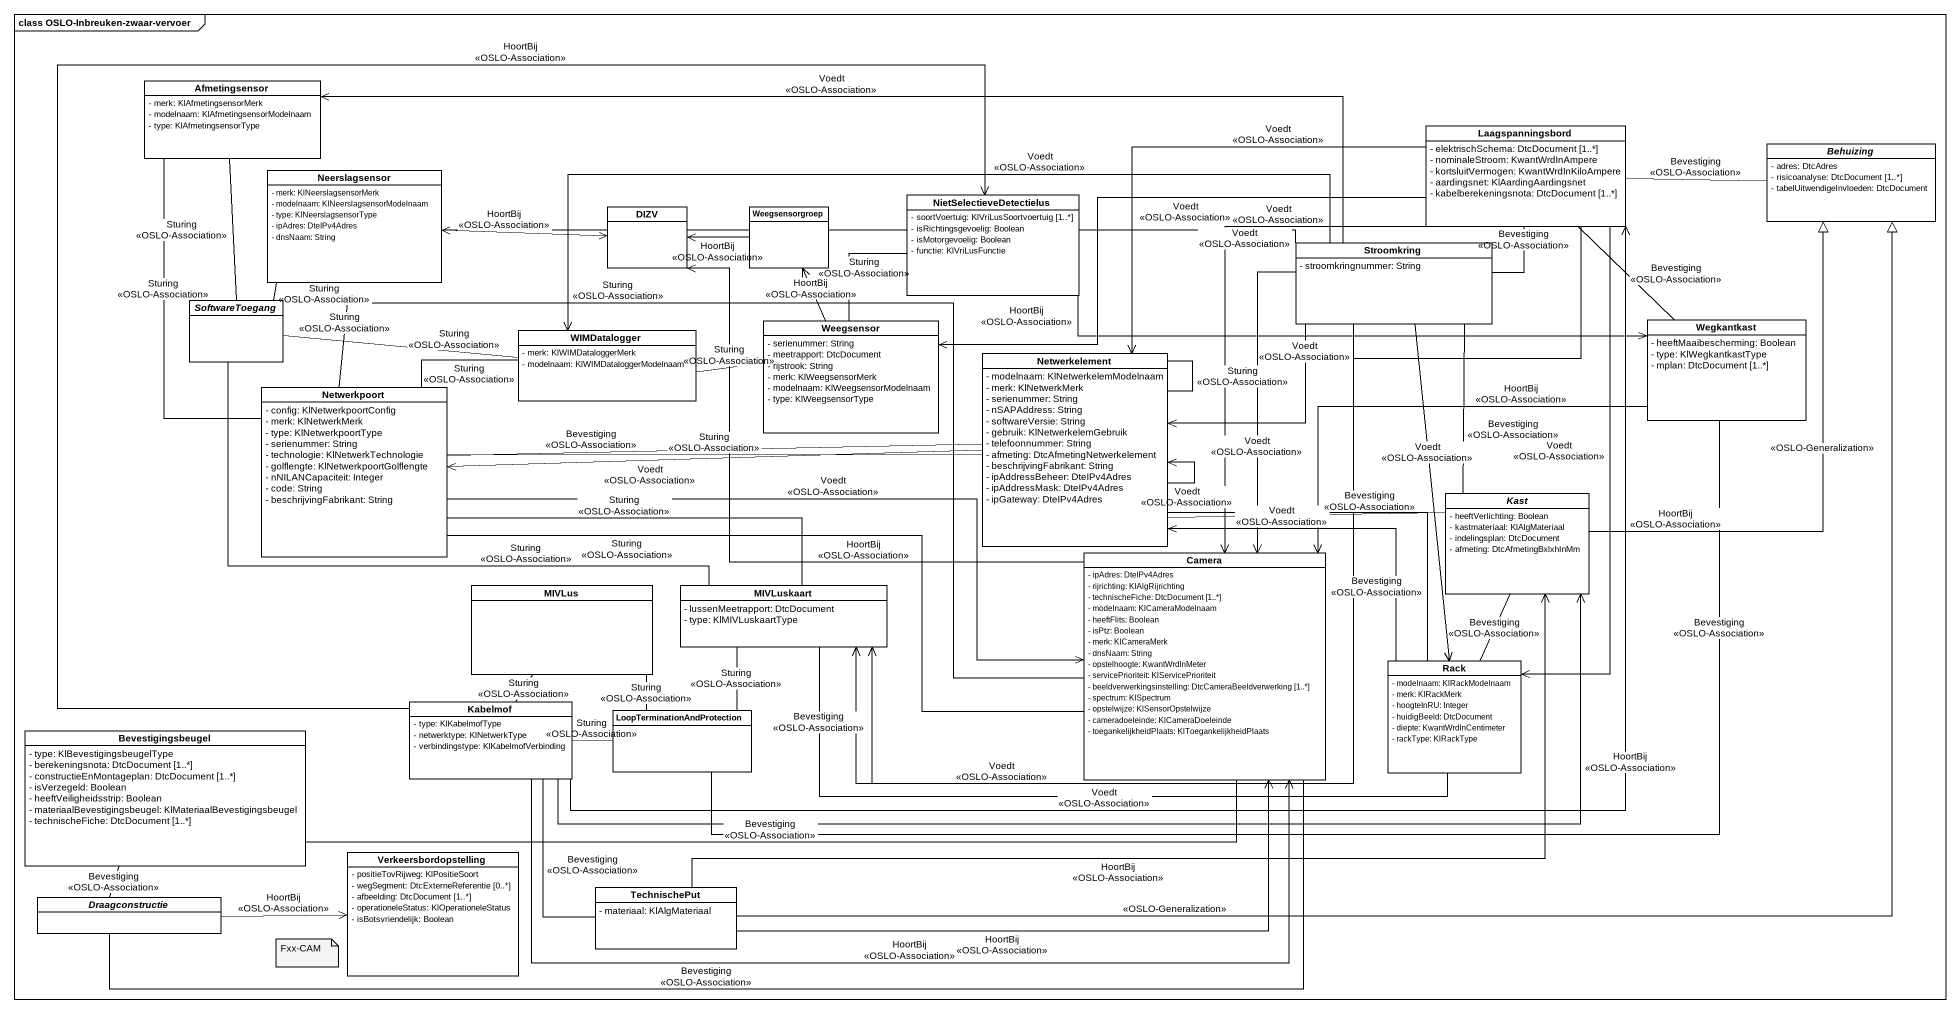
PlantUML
@startuml
mainframe class OSLO-Inbreuken-zwaar-vervoer
hide circle
hide empty members
skinparam classAttributeIconSize 0
class Afmetingsensor #FFFFFF {
  - merk: KlAfmetingsensorMerk
  - modelnaam: KlAfmetingsensorModelnaam
  - type: KlAfmetingsensorType
}
class Laagspanningsbord #FFFFFF {
  - elektrischSchema: DtcDocument [1..*]
  - nominaleStroom: KwantWrdInAmpere
  - kortsluitVermogen: KwantWrdInKiloAmpere
  - aardingsnet: KlAardingAardingsnet
  - kabelberekeningsnota: DtcDocument [1..*]
}
abstract class Behuizing #FFFFFF {
  - adres: DtcAdres
  - risicoanalyse: DtcDocument [1..*]
  - tabelUitwendigeInvloeden: DtcDocument
}
class Neerslagsensor #FFFFFF {
  - merk: KlNeerslagsensorMerk
  - modelnaam: KlNeerslagsensorModelnaam
  - type: KlNeerslagsensorType
  - ipAdres: DteIPv4Adres
  - dnsNaam: String
}
class DIZV #FFFFFF
class Weegsensorgroep #FFFFFF
class NietSelectieveDetectielus #FFFFFF {
  - soortVoertuig: KlVriLusSoortvoertuig [1..*]
  - isRichtingsgevoelig: Boolean
  - isMotorgevoelig: Boolean
  - functie: KlVriLusFunctie
}
class Stroomkring #FFFFFF {
  - stroomkringnummer: String
}
abstract class SoftwareToegang #FFFFFF
class WIMDatalogger #FFFFFF {
  - merk: KlWIMDataloggerMerk
  - modelnaam: KlWIMDataloggerModelnaam
}
class Weegsensor #FFFFFF {
  - serienummer: String
  - meetrapport: DtcDocument
  - rijstrook: String
  - merk: KlWeegsensorMerk
  - modelnaam: KlWeegsensorModelnaam
  - type: KlWeegsensorType
}
class Wegkantkast #FFFFFF {
  - heeftMaaibescherming: Boolean
  - type: KlWegkantkastType
  - mplan: DtcDocument [1..*]
}
class Netwerkelement #FFFFFF {
  - modelnaam: KlNetwerkelemModelnaam
  - merk: KlNetwerkMerk
  - serienummer: String
  - nSAPAddress: String
  - softwareVersie: String
  - gebruik: KlNetwerkelemGebruik
  - telefoonnummer: String
  - afmeting: DtcAfmetingNetwerkelement
  - beschrijvingFabrikant: String
  - ipAddressBeheer: DteIPv4Adres
  - ipAddressMask: DteIPv4Adres
  - ipGateway: DteIPv4Adres
}
class Netwerkpoort #FFFFFF {
  - config: KlNetwerkpoortConfig
  - merk: KlNetwerkMerk
  - type: KlNetwerkpoortType
  - serienummer: String
  - technologie: KlNetwerkTechnologie
  - golflengte: KlNetwerkpoortGolflengte
  - nNILANCapaciteit: Integer
  - code: String
  - beschrijvingFabrikant: String
}
abstract class Kast #FFFFFF {
  - heeftVerlichting: Boolean
  - kastmateriaal: KlAlgMateriaal
  - indelingsplan: DtcDocument
  - afmeting: DtcAfmetingBxlxhInMm
}
class Camera #FFFFFF {
  - ipAdres: DteIPv4Adres
  - rijrichting: KlAlgRijrichting
  - technischeFiche: DtcDocument [1..*]
  - modelnaam: KlCameraModelnaam
  - heeftFlits: Boolean
  - isPtz: Boolean
  - merk: KlCameraMerk
  - dnsNaam: String
  - opstelhoogte: KwantWrdInMeter
  - servicePrioriteit: KlServicePrioriteit
  - beeldverwerkingsinstelling: DtcCameraBeeldverwerking [1..*]
  - spectrum: KlSpectrum
  - opstelwijze: KlSensorOpstelwijze
  - cameradoeleinde: KlCameraDoeleinde
  - toegankelijkheidPlaats: KlToegankelijkheidPlaats
}
class MIVLus #FFFFFF
class MIVLuskaart #FFFFFF {
  - lussenMeetrapport: DtcDocument
  - type: KlMIVLuskaartType
}
class Rack #FFFFFF {
  - modelnaam: KlRackModelnaam
  - merk: KlRackMerk
  - hoogteInRU: Integer
  - huidigBeeld: DtcDocument
  - diepte: KwantWrdInCentimeter
  - rackType: KlRackType
}
class Kabelmof #FFFFFF {
  - type: KlKabelmofType
  - netwerktype: KlNetwerkType
  - verbindingstype: KlKabelmofVerbinding
}
class Bevestigingsbeugel #FFFFFF {
  - type: KlBevestigingsbeugelType
  - berekeningsnota: DtcDocument [1..*]
  - constructieEnMontageplan: DtcDocument [1..*]
  - isVerzegeld: Boolean
  - heeftVeiligheidsstrip: Boolean
  - materiaalBevestigingsbeugel: KlMateriaalBevestigingsbeugel
  - technischeFiche: DtcDocument [1..*]
}
class LoopTerminationAndProtection #FFFFFF
class Verkeersbordopstelling #FFFFFF {
  - positieTovRijweg: KlPositieSoort
  - wegSegment: DtcExterneReferentie [0..*]
  - afbeelding: DtcDocument [1..*]
  - operationeleStatus: KlOperationeleStatus
  - isBotsvriendelijk: Boolean
}
abstract class Draagconstructie #FFFFFF
class TechnischePut #FFFFFF {
  - materiaal: KlAlgMateriaal
}
Afmetingsensor -- SoftwareToegang : Sturing\n<<OSLO-Association>>
Afmetingsensor -- Netwerkpoort : Sturing\n<<OSLO-Association>>
Laagspanningsbord -right- Behuizing : Bevestiging\n<<OSLO-Association>>
Laagspanningsbord -- Stroomkring : Bevestiging\n<<OSLO-Association>>
Laagspanningsbord -left-> Weegsensor : Voedt\n<<OSLO-Association>>
Laagspanningsbord --> Netwerkelement : Voedt\n<<OSLO-Association>>
Laagspanningsbord --> Camera : Voedt\n<<OSLO-Association>>
Laagspanningsbord -left-> MIVLuskaart : Voedt\n<<OSLO-Association>>
Laagspanningsbord --> Rack : Voedt\n<<OSLO-Association>>
Neerslagsensor -right-> DIZV : HoortBij\n<<OSLO-Association>>
Neerslagsensor -- SoftwareToegang : Sturing\n<<OSLO-Association>>
Neerslagsensor -- Netwerkpoort : Sturing\n<<OSLO-Association>>
Weegsensorgroep -left-> DIZV : HoortBij\n<<OSLO-Association>>
NietSelectieveDetectielus -right-> Wegkantkast : HoortBij\n<<OSLO-Association>>
Stroomkring -left-> Afmetingsensor : Voedt\n<<OSLO-Association>>
Stroomkring -left-> Neerslagsensor : Voedt\n<<OSLO-Association>>
Stroomkring -left-> WIMDatalogger : Voedt\n<<OSLO-Association>>
Stroomkring -left-> Netwerkelement : Voedt\n<<OSLO-Association>>
Stroomkring -- Kast : Bevestiging\n<<OSLO-Association>>
Stroomkring --> Camera : Voedt\n<<OSLO-Association>>
Stroomkring -left-> MIVLuskaart : Voedt\n<<OSLO-Association>>
Stroomkring --> Rack : Voedt\n<<OSLO-Association>>
WIMDatalogger -left- SoftwareToegang : Sturing\n<<OSLO-Association>>
Weegsensor -up-> Weegsensorgroep : HoortBij\n<<OSLO-Association>>
Weegsensor -up- NietSelectieveDetectielus : Sturing\n<<OSLO-Association>>
Weegsensor -left- WIMDatalogger : Sturing\n<<OSLO-Association>>
Wegkantkast -up- Laagspanningsbord : Bevestiging\n<<OSLO-Association>>
Wegkantkast -left-> Camera : HoortBij\n<<OSLO-Association>>
Netwerkelement --> Netwerkelement : Voedt\n<<OSLO-Association>>
Netwerkelement -- Netwerkelement : Sturing\n<<OSLO-Association>>
Netwerkelement -left- Netwerkpoort : Sturing\n<<OSLO-Association>>
Netwerkelement -left-> Netwerkpoort : Voedt\n<<OSLO-Association>>
Netwerkelement -right- Kast : Bevestiging\n<<OSLO-Association>>
Netwerkelement -- Rack : Bevestiging\n<<OSLO-Association>>
Netwerkpoort -right- WIMDatalogger : Sturing\n<<OSLO-Association>>
Netwerkpoort -right- Netwerkelement : Bevestiging\n<<OSLO-Association>>
Netwerkpoort -right-> Camera : Voedt\n<<OSLO-Association>>
Netwerkpoort -right- Camera : Sturing\n<<OSLO-Association>>
Kast -up-|> Behuizing : <<OSLO-Generalization>>
Kast -- Rack : Bevestiging\n<<OSLO-Association>>
Camera -up-> DIZV : HoortBij\n<<OSLO-Association>>
Camera -left- SoftwareToegang : Sturing\n<<OSLO-Association>>
Camera -left- Bevestigingsbeugel : Bevestiging\n<<OSLO-Association>>
Camera -left- Draagconstructie : Bevestiging\n<<OSLO-Association>>
MIVLuskaart -left- SoftwareToegang : Sturing\n<<OSLO-Association>>
MIVLuskaart -left- Netwerkpoort : Sturing\n<<OSLO-Association>>
MIVLuskaart -right- Rack : Bevestiging\n<<OSLO-Association>>
MIVLuskaart -- LoopTerminationAndProtection : Sturing\n<<OSLO-Association>>
Rack -up-> Netwerkelement : Voedt\n<<OSLO-Association>>
Kabelmof -right-> Laagspanningsbord : HoortBij\n<<OSLO-Association>>
Kabelmof -up-> NietSelectieveDetectielus : HoortBij\n<<OSLO-Association>>
Kabelmof -right-> Kast : HoortBij\n<<OSLO-Association>>
Kabelmof -right-> Camera : HoortBij\n<<OSLO-Association>>
Kabelmof -up- MIVLus : Sturing\n<<OSLO-Association>>
Kabelmof -- TechnischePut : Bevestiging\n<<OSLO-Association>>
Bevestigingsbeugel -- Draagconstructie : Bevestiging\n<<OSLO-Association>>
LoopTerminationAndProtection -right- Wegkantkast : Bevestiging\n<<OSLO-Association>>
LoopTerminationAndProtection -up- MIVLus : Sturing\n<<OSLO-Association>>
LoopTerminationAndProtection -left- Kabelmof : Sturing\n<<OSLO-Association>>
Draagconstructie -right-> Verkeersbordopstelling : HoortBij\n<<OSLO-Association>>
TechnischePut -up-|> Behuizing : <<OSLO-Generalization>>
TechnischePut -right-> Kast : HoortBij\n<<OSLO-Association>>
TechnischePut -right-> Camera : HoortBij\n<<OSLO-Association>>
note as N1
  Fxx-CAM
end note
@enduml
